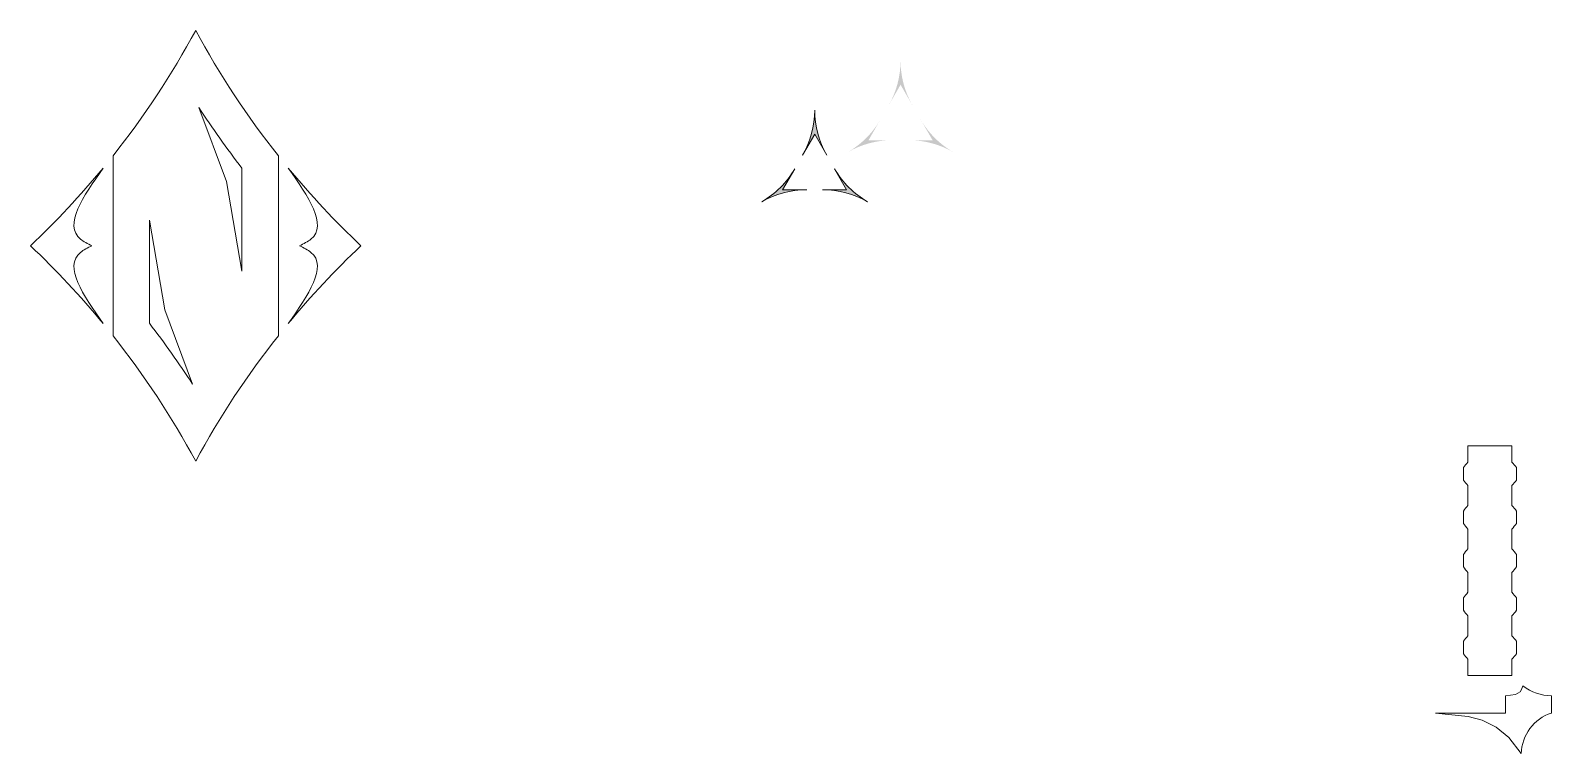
# Model space of a CAD drawing. Header units: inches. Extents: x -17 to 208, y -12 to 39.
# Drawn here: x 10.35 to 18.84, y 17.59 to 21.62 of the extents above; entities that cross this region are included whole.
import ezdxf

# ---------------------------------------------------------------- set-up
doc = ezdxf.new("R2010")
doc.units = ezdxf.units.IN
doc.header["$MEASUREMENT"] = 0
doc.layers.add('NOPLOT', color=46, linetype='Continuous', lineweight=5)

# ---------------------------------------------------------------- blocks, each defined once
blk = doc.blocks.new('*U39')
at = {"layer": 'NOPLOT', "color": 2, "true_color": 0xf1eb1f}
for p, q in [((-0.1203, 0.457), (0.0342, 0.0434)), ((0.0342, 0.0434), (0.1203, -0.457))]:
    blk.add_line(p, q, dxfattribs=at)
blk.add_lwpolyline([(0.1203, 0.1179, -0.018096), (-0.1203, 0.457)], format="xyb", dxfattribs=at)
blk.add_lwpolyline([(0.1203, -0.457), (0.1203, 0.1179)], dxfattribs=at)
blk = doc.blocks.new('*U40')
at = {"layer": 'NOPLOT', "color": 0, "linetype": 'ByBlock', "lineweight": -2, "transparency": 16777216}
blk.add_blockref('*U39', (11.4123, 20.7357), dxfattribs=at)
at = {"layer": 'NOPLOT', "color": 0, "linetype": 'ByBlock', "lineweight": -2, "transparency": 16777216, "rotation": 180}
blk.add_blockref('*U39', (11.1378, 20.1066), dxfattribs=at)
blk = doc.blocks.new('*U41')
at = {"layer": 'NOPLOT'}
for p in [(-0.067, -0.125), (0.067, -0.125)]:
    blk.add_line(p, (0, -0.009), dxfattribs=at)
for centre, start, end in [((-0.5, 0.125), 330, 0), ((0.5, 0.125), 180, 210)]:
    blk.add_arc(centre, 0.5, start, end, dxfattribs=at)
blk = doc.blocks.new('*U42')
at = {"layer": 'NOPLOT', "color": 0, "linetype": 'ByBlock', "lineweight": -2, "transparency": 16777216}
blk.add_blockref('*U41', (14.7267, 21.0518), dxfattribs=at)
for p, rotation in [((14.5404, 20.7291), 120), ((14.9129, 20.7291), 239.9999999999999)]:
    blk.add_blockref('*U41', p, dxfattribs=dict(at, rotation=rotation))

msp = doc.modelspace()

# ---------------------------------------------------------------- hatches: boundary and pattern name
at = {"layer": 'NOPLOT', "true_color": 0xf8d731}
h = msp.add_hatch(color=40, dxfattribs=at)
h.dxf.hatch_style = 1
h.paths.add_polyline_path([(15.2056, 21.4533, -0.131652), (15.1386, 21.2033), (15.2056, 21.3193), (15.2726, 21.2033, -0.131652)])
h.paths.add_polyline_path([(15.1611, 21.0101), (15.0271, 21.0101), (15.0941, 21.1262, -0.131652), (14.9111, 20.9431, -0.131652)])
h.paths.add_polyline_path([(15.3171, 21.1262), (15.3841, 21.0101), (15.2501, 21.0101, -0.131652), (15.5001, 20.9431, -0.131652)])
h = msp.add_hatch(color=40, dxfattribs=at)
h.dxf.hatch_style = 1
h.paths.add_polyline_path([(14.7267, 21.1768, -0.131652), (14.6597, 20.9268), (14.7267, 21.0428), (14.7937, 20.9268, -0.131652)])
h.paths.add_polyline_path([(14.6822, 20.7336), (14.5482, 20.7336), (14.6152, 20.8497, -0.131652), (14.4322, 20.6666, -0.131652)])
h.paths.add_polyline_path([(14.8382, 20.8497), (14.9052, 20.7336), (14.7712, 20.7336, -0.131652), (15.0212, 20.6666, -0.131652)])

# ---------------------------------------------------------------- linework, layer by layer
at = {"layer": 'NOPLOT'}
for p, q in [((18.3693, 19.3048), (18.492, 19.3048)), ((18.3693, 19.2148), (18.3693, 19.3048)), ((18.6148, 19.3048), (18.492, 19.3048)), ((18.6148, 19.2148), (18.6148, 19.3048)), ((18.344, 19.1146), (18.344, 19.1837)), ((18.6401, 19.1146), (18.6401, 19.1837)), ((18.3693, 19.0835), (18.3693, 19.0281)), ((18.3693, 18.9727), (18.3693, 19.0281)), ((18.6148, 19.0835), (18.6148, 19.0281)), ((18.6148, 18.9727), (18.6148, 19.0281)), ((18.344, 18.8724), (18.344, 18.9416)), ((18.6401, 18.8724), (18.6401, 18.9416)), ((18.3693, 18.8414), (18.3693, 18.786)), ((18.6148, 18.8414), (18.6148, 18.786)), ((18.3693, 18.7306), (18.3693, 18.786)), ((18.6148, 18.7306), (18.6148, 18.786)), ((18.344, 18.6303), (18.344, 18.6995)), ((18.6401, 18.6303), (18.6401, 18.6995)), ((18.3693, 18.5992), (18.3693, 18.5438)), ((18.6148, 18.5992), (18.6148, 18.5438)), ((18.3693, 18.4884), (18.3693, 18.5438)), ((18.6148, 18.4884), (18.6148, 18.5438)), ((18.344, 18.3882), (18.344, 18.4573)), ((18.6401, 18.3882), (18.6401, 18.4573)), ((18.3693, 18.3571), (18.3693, 18.3017)), ((18.6148, 18.3571), (18.6148, 18.3017)), ((18.3693, 18.2463), (18.3693, 18.3017)), ((18.6148, 18.2463), (18.6148, 18.3017)), ((18.344, 18.146), (18.344, 18.2152)), ((18.6401, 18.146), (18.6401, 18.2152)), ((18.3693, 18.115), (18.3693, 18.025)), ((18.6148, 18.115), (18.6148, 18.025)), ((18.8359, 17.9119), (18.8359, 17.8153))]:
    msp.add_line(p, q, dxfattribs=at)
at = {"layer": 'NOPLOT', "color": 2, "true_color": 0xf1eb1f}
msp.add_lwpolyline([(10.8143, 20.9234), (10.8143, 19.9189, -0.043952), (11.2751, 19.2201, -0.043952), (11.7359, 19.9189), (11.7359, 20.9234, -0.043952), (11.2751, 21.6222, -0.043952)], format="xyb", close=True, dxfattribs=at)
at = {"layer": 'NOPLOT'}
for points in [[(18.3693, 18.025), (18.492, 18.025)], [(18.6148, 18.025), (18.492, 18.025)], [(18.6758, 17.9662), (18.6691, 17.9457), (18.6599, 17.9335), (18.6353, 17.9193), (18.5792, 17.9119), (18.5792, 17.8153), (18.1894, 17.8153), (18.3716, 17.7951), (18.448, 17.7746), (18.5272, 17.737), (18.597, 17.6781), (18.6668, 17.5891)]]:
    msp.add_lwpolyline(points, dxfattribs=at)
at = {"layer": 'NOPLOT', "color": 2, "true_color": 0xf1eb1f}
for centre, start, end in [((7.0777, 23.8888), 313.36966, 320.50367), ((15.4724, 23.8888), 219.49633, 226.63034), ((7.0777, 16.9535), 39.49633, 46.63034), ((15.4724, 16.9535), 133.36966, 140.50367)]:
    msp.add_arc(centre, 4.7702, start, end, dxfattribs=at)
at = {"layer": 'NOPLOT'}
for centre, radius, start, end in [((18.6502, 18.9603), 0.3791, 137.82556, 143.88568), ((18.3339, 18.9603), 0.3791, 36.11432, 42.17444), ((18.6502, 19.338), 0.3791, 216.11432, 222.17444), ((18.3339, 19.338), 0.3791, 317.82556, 323.88568), ((18.6502, 18.7182), 0.3791, 137.82556, 143.88568), ((18.3339, 18.7182), 0.3791, 36.11432, 42.17444), ((18.6502, 19.0959), 0.3791, 216.11432, 222.17444), ((18.3339, 19.0959), 0.3791, 317.82556, 323.88568), ((18.6502, 18.4761), 0.3791, 137.82556, 143.88568), ((18.3339, 18.4761), 0.3791, 36.11432, 42.17444), ((18.6502, 18.8537), 0.3791, 216.11432, 222.17444), ((18.3339, 18.8537), 0.3791, 317.82556, 323.88568), ((18.6502, 18.2339), 0.3791, 137.82556, 143.88568), ((18.3339, 18.2339), 0.3791, 36.11432, 42.17444), ((18.6502, 18.6116), 0.3791, 216.11432, 222.17444), ((18.3339, 18.6116), 0.3791, 317.82556, 323.88568), ((18.6502, 17.9918), 0.3791, 137.82556, 143.88568), ((18.3339, 17.9918), 0.3791, 36.11432, 42.17444), ((18.6502, 18.3695), 0.3791, 216.11432, 222.17444), ((18.3339, 18.3695), 0.3791, 317.82556, 323.88568), ((18.8369, 18.1781), 0.2662, 232.76037, 269.78877), ((18.9107, 17.5831), 0.244, 107.84934, 178.58807)]:
    msp.add_arc(centre, radius, start, end, dxfattribs=at)
at = {"layer": 'NOPLOT', "color": 2, "true_color": 0xf1eb1f}
for points in [[(10.6963, 20.4211), (10.6326, 20.4579), (10.7587, 20.8548)], [(11.8538, 20.4211), (11.9175, 20.4579), (11.7914, 20.8548)], [(10.6963, 20.4211), (10.6326, 20.3843), (10.7587, 19.9875)], [(11.8538, 20.4211), (11.9175, 20.3843), (11.7914, 19.9875)]]:
    msp.add_spline(points, degree=3, dxfattribs=at)

# ---------------------------------------------------------------- block references
at = {"layer": 'NOPLOT'}
msp.add_blockref('*U40', (0, 0), dxfattribs=at)
at = {"layer": 'NOPLOT', "color": 2, "true_color": 0xf1eb1f}
msp.add_blockref('*U42', (0, 0), dxfattribs=at)

doc.saveas('drawing.dxf')
